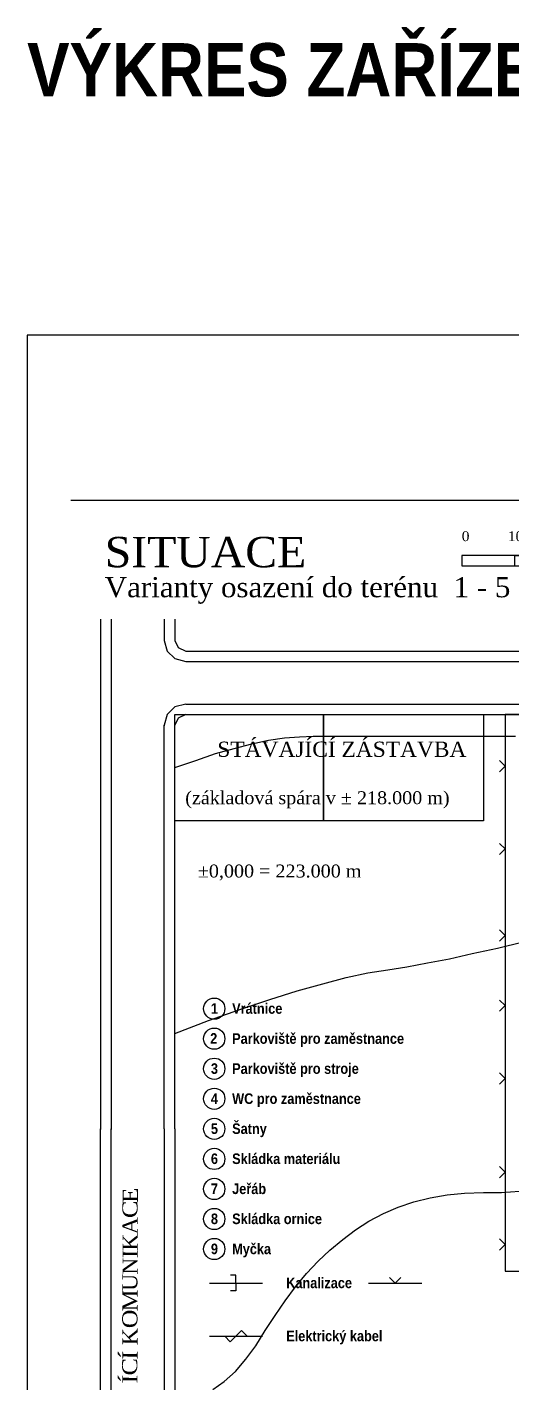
# Model space of a CAD drawing. Header units: millimetres. Extents: x -51 to 2999949, y -1641567 to 415040.
# Drawn here: x 2169949 to 2261291, y 158620 to 414025 of the extents above; entities that cross this region are included whole.
import ezdxf

# ---------------------------------------------------------------- set-up
doc = ezdxf.new("R2010")
doc.units = ezdxf.units.MM
doc.header["$LTSCALE"] = 75
doc.header["$MEASUREMENT"] = 0
doc.layers.get('0').update_dxf_attribs({"linetype": 'CONTINUOUS'})
for name, color, linetype in [('elektrický kabel', 50, 'CONTINUOUS'), ('kanalizace', 222, 'CONTINUOUS'), ('plot', 11, 'CONTINUOUS'), ('zařízení staveniště', 7, 'CONTINUOUS'), ('ZEMINA', 7, 'CONTINUOUS')]:
    doc.layers.add(name, color=color, linetype=linetype)
doc.styles.add('názvy výkresů', font='ariblk.ttf', dxfattribs={"width": 0.75, "height": 10000})
doc.styles.add('TIMESNEWROMAN', font='times.ttf')
doc.styles.add('zařízení stavby', font='ariblk.ttf', dxfattribs={"width": 0.75, "height": 2000})

msp = doc.modelspace()

# ---------------------------------------------------------------- linework, layer by layer
for p, q in [((2178166.6185, 324920.1745), (2371752.1823, 324920.1745)), ((2199847.5854, 286496.2561), (2348142.3038, 286496.2561)), ((2199847.5854, 284515.909), (2348142.3038, 284515.909))]:
    msp.add_line(p, q)
msp.add_lwpolyline([(2169948.9938, 356001.2066), (2169948.9938, 59001.2066), (2379948.9938, 59001.2066), (2379948.9938, 356001.2066)], close=True)
for points in [[(2251851.0381, 312523.7166), (2261855.6645, 312523.7166), (2261855.6645, 314478.346), (2271860.2843, 314478.346), (2271860.2843, 312523.7166), (2281864.9041, 312523.7166), (2281864.9041, 314478.346), (2291972.395, 314478.346), (2291972.395, 312523.7166), (2301977.0279, 312523.7166), (2301977.0279, 314478.346), (2311981.6346, 314478.346), (2311981.6346, 312523.7166), (2321986.2675, 312523.7166), (2321986.2675, 314478.346), (2331990.8873, 314478.346), (2331990.8873, 312523.7166), (2341995.5072, 312523.7166), (2341995.5072, 314478.346), (2251851.0381, 314478.346), (2251851.0381, 312523.7166), (2342098.3783, 312523.7166)], [(2183799.0401, 302519.0837), (2183799.0401, 206459.2977), (2183901.9177, 206459.2977)], [(2185779.3872, 302519.0837), (2185779.3872, 206459.2977), (2185882.2648, 206459.2977)], [(2195784.0135, 302519.0837), (2195784.0135, 298455.5184), (2196324.1064, 296475.1713), (2197764.3607, 295060.6413), (2199847.5854, 294494.8241), (2348039.4327, 294494.8241), (2350019.7798, 295060.6413), (2351460.0406, 296475.1713), (2352000.127, 298455.5184), (2352000.127, 302519.0837), (2352103.0111, 302519.0837)], [(2197764.3607, 302519.0837), (2197764.3607, 298455.5184), (2198407.3312, 297143.8596), (2199847.5854, 296475.1713), (2348039.4327, 296475.1713), (2349351.0915, 297143.8596), (2350019.7798, 298455.5184), (2350019.7798, 302519.0837), (2350122.664, 302519.0837)], [(2199847.5854, 286496.2561), (2197764.3607, 285956.1567), (2196324.1064, 284515.909), (2195784.0135, 282535.5619), (2195886.8846, 282535.5619)], [(2199847.5854, 284515.909), (2198407.3312, 283847.2207), (2197764.3607, 282535.5619), (2197867.2383, 282535.5619)], [(2197764.3607, 264532.3872), (2197764.3607, 284515.909), (2255914.6166, 284515.909), (2255914.6166, 264532.3872), (2225797.873, 264532.3872), (2225797.873, 284515.909), (2225797.873, 264532.3872), (2197764.3607, 264532.3872), (2197867.2383, 264532.3872)], [(2195784.0135, 206459.2977), (2195784.0135, 282535.5619), (2195886.8846, 282535.5619)], [(2197764.3607, 206459.2977), (2197764.3607, 282535.5619), (2197867.2383, 282535.5619)], [(2197764.3607, 274537.0201), (2201725.0615, 275848.6789), (2205454.2892, 277160.3377), (2208977.7682, 278137.6393), (2212269.7742, 279037.8137), (2215458.909, 279680.7843), (2218416.5708, 280117.9864), (2221271.3615, 280349.4726), (2223817.5258, 280452.3437), (2261958.5356, 280452.3437)], [(2197764.3607, 224462.4724), (2204142.6304, 226880.0348), (2210057.954, 228963.2661), (2215664.6577, 230840.7421), (2220834.1397, 232486.732), (2225669.2776, 233798.3908), (2230067.2001, 235007.1785), (2234156.4898, 235881.6352), (2237885.7175, 236421.7346), (2241512.0742, 236987.5257), (2245369.8973, 237733.3673), (2249536.3469, 238504.9529), (2253831.3918, 239507.9722), (2258563.6455, 240485.3), (2263398.7964, 241694.0877), (2268568.2784, 243005.7465), (2268671.1495, 243005.7465)], [(2183799.0401, 104355.573), (2183799.0401, 206459.2977), (2183901.9177, 206459.2977)], [(2185779.3872, 104355.573), (2185779.3872, 206459.2977), (2185882.2648, 206459.2977)], [(2195784.0135, 206459.2977), (2195784.0135, 124441.9724), (2196324.1064, 122358.7477), (2197764.3607, 120918.4934), (2199847.5854, 120378.4005), (2348039.4327, 120378.4005), (2350019.7798, 120918.4934), (2351460.0406, 122358.7477), (2352000.127, 124441.9724), (2352000.127, 206459.2977), (2352103.0111, 206459.2977)], [(2197764.3607, 206459.2977), (2197764.3607, 124441.9724), (2198407.3312, 123027.436), (2199847.5854, 122358.7477), (2348039.4327, 122358.7477), (2349351.0915, 123027.436), (2350019.7798, 124441.9724), (2350019.7798, 206459.2977), (2350122.664, 206459.2977)], [(2204914.1898, 157387.7824), (2207100.2922, 158905.1965), (2209183.5169, 160782.6726), (2211163.8641, 163097.3638), (2213041.3401, 165617.7973), (2214790.2207, 168472.6011), (2216667.6902, 171327.3787), (2218545.1662, 174079.2983), (2220525.5133, 176702.616), (2222608.7381, 179223.0625), (2224794.8405, 181537.7538), (2227006.6607, 183620.972), (2229424.2296, 185601.3322), (2231841.7985, 187453.0774), (2234362.2451, 189099.0935), (2237114.1581, 190539.3412), (2239866.0712, 191748.1289), (2242823.733, 192725.4436), (2245909.9902, 193497.0161), (2249099.1251, 194037.1024), (2252391.1376, 194371.4466), (2255914.6166, 194500.0354), (2259335.2179, 194500.0354), (2262730.1081, 194705.7907)]]:
    msp.add_lwpolyline(points)
at = {"layer": 'elektrický kabel'}
for p, q in [((2204297.1733, 167432.1672), (2214297.1733, 167432.1672)), ((2208236.5132, 166371.507), (2207175.853, 167432.1672)), ((2209297.1733, 167432.1672), (2208236.5132, 166371.507)), ((2209297.1733, 167432.1672), (2210357.8335, 168492.8274)), ((2210357.8335, 168492.8274), (2211418.4937, 167432.1672))]:
    msp.add_line(p, q, dxfattribs=at)
at = {"layer": 'kanalizace'}
for p, q in [((2209297.1733, 178932.1672), (2208297.1733, 178932.1672)), ((2209297.1733, 177432.1672), (2209297.1733, 178932.1672)), ((2204297.1733, 177432.1672), (2214297.1733, 177432.1672)), ((2209297.1733, 177432.1672), (2209297.1733, 175932.1672)), ((2209297.1733, 175932.1672), (2208297.1733, 175932.1672))]:
    msp.add_line(p, q, dxfattribs=at)
at = {"layer": 'plot'}
for p, q in [((2260019.7798, 274821.7758), (2258959.1197, 275882.436)), ((2260019.7798, 274821.7758), (2258959.1197, 273761.1156)), ((2260019.7798, 259198.1299), (2258959.1197, 260258.7901)), ((2260019.7798, 259198.1299), (2258959.1197, 258137.4697)), ((2260019.7798, 242920.1774), (2258959.1197, 243980.8375)), ((2260019.7798, 242920.1774), (2258959.1197, 241859.5172)), ((2260019.7798, 229684.2977), (2258959.1197, 230744.9578)), ((2260019.7798, 229684.2977), (2258959.1197, 228623.6375)), ((2260019.7798, 215974.0609), (2258959.1197, 217034.7211)), ((2260019.7798, 215974.0609), (2258959.1197, 214913.4008)), ((2260019.7798, 198294.1441), (2258959.1197, 199354.8042)), ((2260019.7798, 198294.1441), (2258959.1197, 197233.4839)), ((2260019.7798, 184684.2977), (2258959.1197, 185744.9578)), ((2260019.7798, 184684.2977), (2258959.1197, 183623.6375)), ((2234297.1733, 177432.1672), (2244297.1733, 177432.1672)), ((2239297.1733, 177432.1672), (2238236.5132, 178492.8274)), ((2239297.1733, 177432.1672), (2240357.8335, 178492.8274))]:
    msp.add_line(p, q, dxfattribs=at)
msp.add_lwpolyline([(2260019.7798, 179684.2977), (2350019.7798, 179684.2977), (2350019.7798, 284515.909), (2260019.7798, 284515.909)], close=True, dxfattribs=at)
at = {"layer": 'zařízení staveniště'}
for centre in [(2205204.6795, 229120.1364), (2205204.6795, 223459.2977), (2205204.6795, 217798.4589), (2205204.6795, 212137.6201), (2205204.6795, 206476.7814), (2205204.6795, 200815.9426), (2205204.6795, 195155.1039), (2205204.6795, 189494.2651), (2205204.6795, 183833.4263)]:
    msp.add_circle(centre, 2000, dxfattribs=at)

# ---------------------------------------------------------------- texts
at = {"attachment_point": 7, "style": 'TIMESNEWROMAN'}
for s, insert, char_height, width in [('\\W1.04;SITUACE', (2184570.606, 312189.4902), 5726.351254, 39233.210613), ('\\W1.03;0\\~\\~\\~\\~\\~\\~\\~\\~\\~\\~10\\~\\~\\~\\~\\~\\~\\~\\~\\~\\~20\\~\\~\\~\\~\\~\\~\\~\\~\\~30\\~\\~\\~\\~\\~\\~\\~\\~\\~\\~40\\~\\~\\~\\~\\~\\~\\~\\~\\~50\\~\\~\\~\\~\\~\\~\\~\\~\\~60\\~\\~\\~\\~\\~\\~\\~\\~\\~70\\~\\~\\~\\~\\~\\~\\~\\~\\~\\~80\\~\\~\\~\\~\\~\\~\\~\\~\\~90\\~\\~\\~\\~\\~\\~\\~\\~\\~\\~100\\~(m)', (2251851.0381, 316587.4128), 1861.0337746, 104185.902222), ('\\W1.02;Varianty\\~osazení\\~do\\~terénu\\~\\~1\\~-\\~5', (2184570.606, 305373.9922), 3793.664797, 76615.213946), ('\\W1.02;STÁVAJÍCÍ\\~ZÁSTAVBA', (2205788.6333, 276491.7802), 2863.160702, 47179.177469), ('{\\W1.03;(základová\\~spára\\~v\\~±\\~218.000\\~m)}', (2199744.7078, 266847.2223), 2433.709411, 49434.835916), ('{\\W1.03;±\\fTimes New Roman|b0|i0|c238|p18;0,000 =\\fTimes New Roman|b0|i0|c0|p18;\\~2\\fTimes New Roman|b0|i0|c238|p18;23\\fTimes New Roman|b0|i0|c0|p18;.000\\~m}', (2202120.6215, 253257.3782), 2433.7094106, 49434.835916)]:
    msp.add_mtext(s, dxfattribs=dict(at, insert=insert, char_height=char_height, width=width))
at = {"char_height": 2863.05416, "attachment_point": 7, "rotation": 89.900411366, "style": 'TIMESNEWROMAN'}
for s, insert, width in [('\\W1.09;E', (2190819.3777, 192519.8976), 4188.811084), ('\\W1.14;C', (2190793.7907, 189665.12), 4490.011551), ('\\W1.04;A', (2190793.6992, 186578.7777), 4592.758633), ('\\W1.03;K', (2190793.6992, 183518.4149), 4572.933721), ('\\W1.02;N', (2190793.7907, 179017.6474), 4557.722998), ('\\W1.19;I', (2190793.7907, 182078.0233), 3142.167689), ('\\W1.04;U', (2190768.243, 175931.3967), 4588.465591), ('\\W1.07;M', (2190768.158, 172099.4221), 5402.248105), ('\\W1.13;O', (2190768.2822, 168910.3788), 4720.524113), ('\\W1.03;K', (2190768.4523, 165721.3748), 4572.933721), ('\\W1.19;Í', (2190768.4981, 162969.2851), 3142.167689), ('\\W1.14;C', (2190742.6953, 160011.7411), 4490.011551), ('\\W1.19;Í', (2190742.6495, 158468.6223), 3142.167689)]:
    msp.add_mtext(s, dxfattribs=dict(at, insert=insert, width=width))
at = {"layer": 'zařízení staveniště', "char_height": 2000, "attachment_point": 1, "style": 'zařízení stavby'}
for s, width, heights, insert in [('1', 5155.681041, [0], (2204580.2961, 230151.1995)), ('Vrátnice', 5155.681041, [0], (2208580.2961, 230151.1995)), ('2', 5155.681041, [0], (2204444.8795, 224510.3071)), ('Parkoviště pro zaměstnance', 33433.685785, [1611.2489], (2208580.2961, 224490.3608)), ('3', 5155.681041, [0], (2204580.2961, 218829.522)), ('Parkoviště pro stroje', 27109.301917, [3022.0785], (2208580.2961, 218829.522)), ('4', 5155.681041, [0], (2204580.2961, 213168.6832)), ('WC pro zaměstnance', 27327.381912, [466.3939], (2208580.2961, 213168.6832)), ('5', 5155.681041, [0], (2204580.2961, 207507.8445)), ('Šatny', 5155.681041, [0], (2208580.2961, 207507.8445)), ('6', 5155.681041, [0], (2204580.2961, 201847.0057)), ('Skládka materiálu', 23692.672655, [1510.5207], (2208580.2961, 201847.0057)), ('7', 5155.681041, [0], (2204580.2961, 196186.167)), ('Jeřáb', 5155.681041, [0], (2208580.2961, 196186.167)), ('8', 5155.681041, [0], (2204580.2961, 190525.3282)), ('Skládka ornice', 19694.492472, [2203.0474], (2208580.2961, 190525.3282)), ('9', 5155.681041, [0], (2204580.2961, 184864.4894)), ('Myčka', 19694.492472, [2203.0474], (2208580.2961, 184864.4894)), ('Kanalizace', 19694.492472, [2203.0474], (2218765.3335, 178463.2303)), ('Elektrický kabel', 19694.492472, [2203.0474], (2218765.3335, 168463.2303))]:
    msp.add_mtext_dynamic_manual_height_columns(s, width=width, gutter_width=10000, heights=heights, dxfattribs=dict(at, insert=insert))
at = {"layer": 'ZEMINA', "insert": (2169948.9938, 411001.2066), "char_height": 10000, "attachment_point": 1, "style": 'názvy výkresů'}
msp.add_mtext_dynamic_manual_height_columns('VÝKRES ZAŘÍZENÍ STAVBY', width=183031.750957, gutter_width=50000, heights=[0], dxfattribs=at)

doc.saveas('drawing.dxf')
